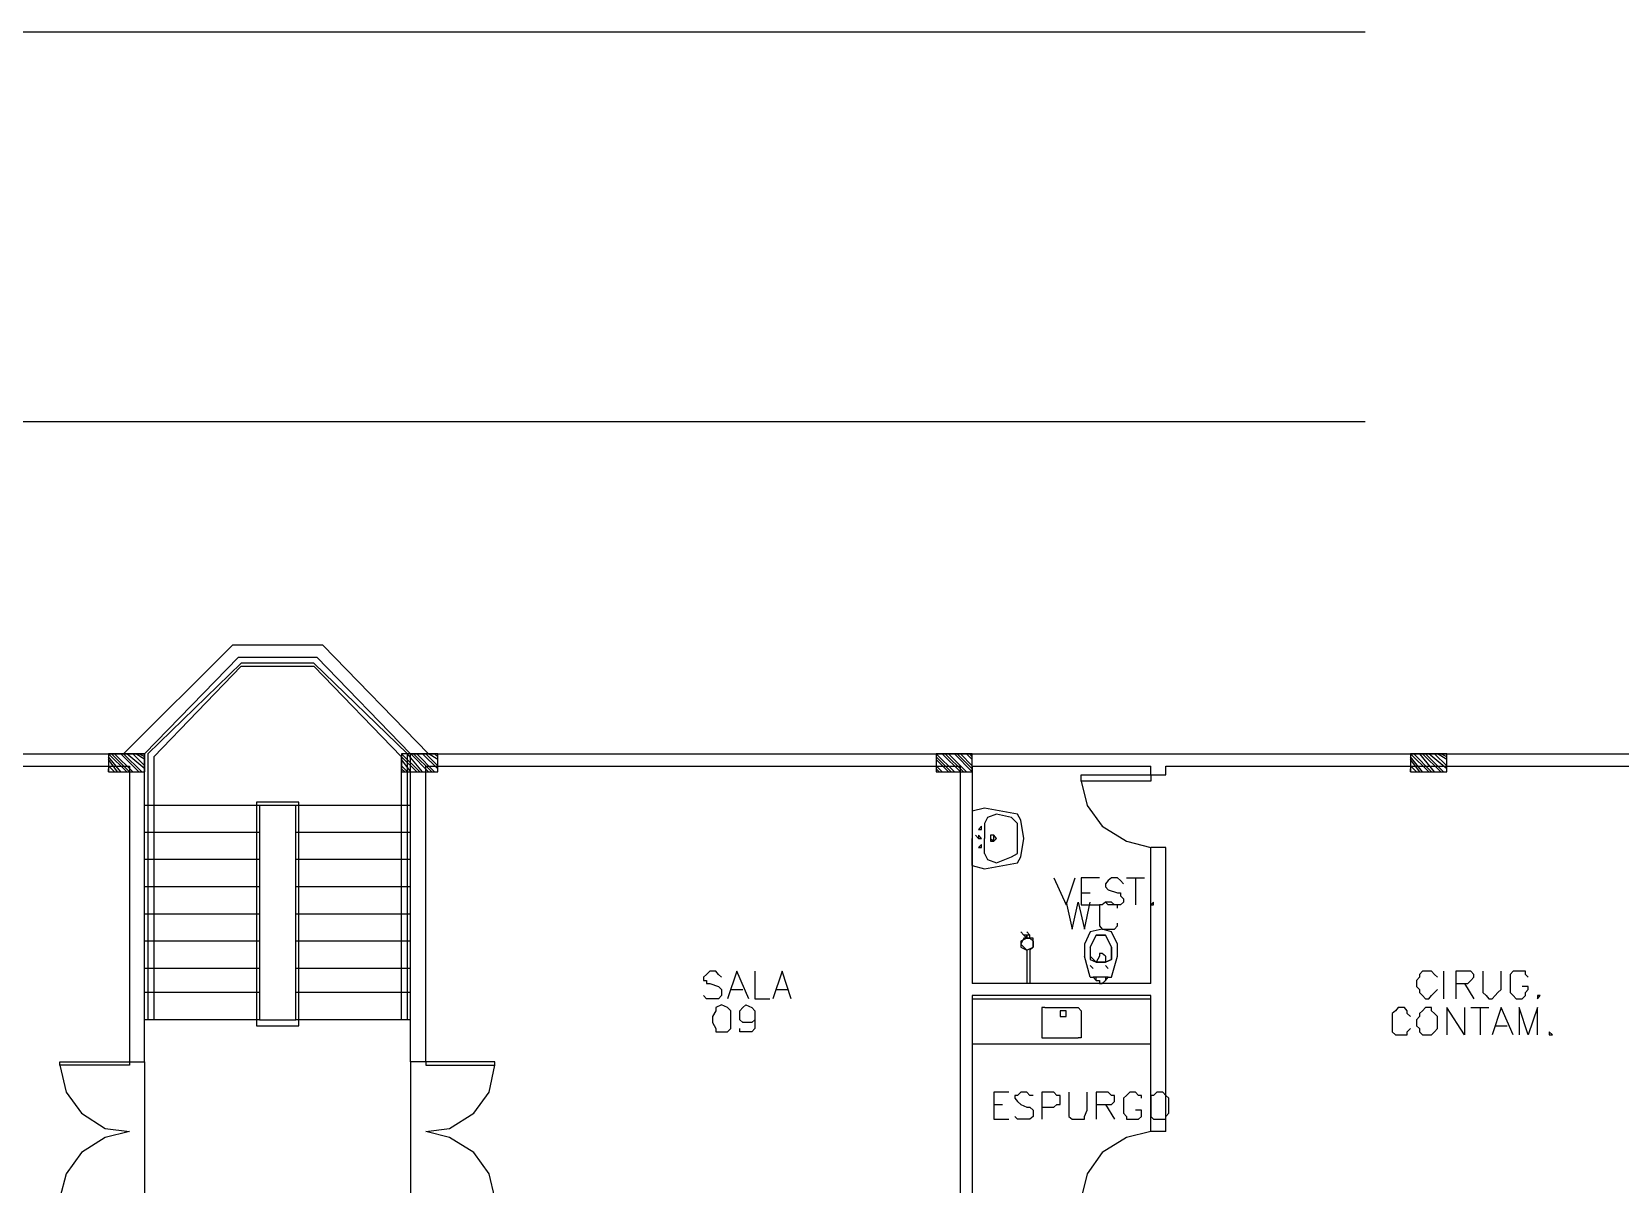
# Model space of a CAD drawing. Header units: millimetres. Extents: x -369 to -70, y -1414 to -1185.
# Drawn here: x -241.63 to -223.84, y -1275.15 to -1262.24 of the extents above; entities that cross this region are included whole.
import ezdxf

# ---------------------------------------------------------------- set-up
doc = ezdxf.new("R2010")
doc.units = ezdxf.units.MM
doc.header["$MEASUREMENT"] = 0
for name, color, linetype in [('10', 10, 'Continuous'), ('12', 12, 'Continuous'), ('2', 2, 'Continuous'), ('4', 4, 'Continuous'), ('50', 50, 'Continuous'), ('8', 8, 'Continuous')]:
    doc.layers.add(name, color=color, linetype=linetype)

msp = doc.modelspace()

# ---------------------------------------------------------------- linework, layer by layer
at = {"layer": '10'}
for points in [[(-237.184, -1270.33), (-238.367, -1269.111), (-238.367, -1269.111), (-239.382, -1269.111), (-240.601, -1270.33)], [(-240.365, -1270.33), (-239.314, -1269.247), (-239.314, -1269.247), (-238.435, -1269.247), (-238.435, -1269.247), (-237.388, -1270.33)], [(-237.42, -1270.33), (-238.471, -1269.315), (-238.471, -1269.315), (-239.282, -1269.315), (-240.329, -1270.33)], [(-240.261, -1270.362), (-239.282, -1269.347), (-238.471, -1269.347), (-238.471, -1269.347), (-237.488, -1270.362)], [(-246.66, -1270.33), (-240.365, -1270.33)], [(-240.365, -1273.779), (-240.365, -1270.33)], [(-240.329, -1270.33), (-240.329, -1273.307)], [(-240.261, -1270.362), (-240.261, -1273.307)], [(-237.488, -1273.307), (-237.488, -1270.362)], [(-237.42, -1273.307), (-237.42, -1270.33)], [(-237.388, -1273.307), (-237.388, -1270.33)], [(-237.388, -1270.33), (-231.094, -1270.33)], [(-231.094, -1270.33), (-222.498, -1270.33)], [(-246.524, -1270.466), (-240.533, -1270.466)], [(-240.533, -1270.466), (-240.533, -1273.779)], [(-237.216, -1273.779), (-237.216, -1270.466)], [(-237.216, -1270.466), (-231.23, -1270.466)], [(-231.23, -1270.466), (-231.23, -1275.473)], [(-231.094, -1270.466), (-231.094, -1272.9)], [(-231.094, -1270.466), (-229.096, -1270.466)], [(-229.096, -1270.566), (-229.096, -1270.466)], [(-228.928, -1270.466), (-222.634, -1270.466)], [(-228.928, -1270.566), (-228.928, -1270.466)], [(-229.096, -1270.566), (-228.928, -1270.566)], [(-239.111, -1270.87), (-239.111, -1273.375), (-238.639, -1273.375), (-238.639, -1270.87), (-239.111, -1270.87)], [(-239.079, -1270.906), (-239.079, -1273.307), (-238.671, -1273.307), (-238.671, -1270.906), (-239.079, -1270.906)], [(-229.096, -1272.9), (-229.096, -1271.377)], [(-228.928, -1271.377), (-229.096, -1271.377)], [(-228.928, -1274.558), (-228.928, -1271.377)], [(-229.096, -1272.9), (-231.094, -1272.9)], [(-231.094, -1273.036), (-231.094, -1275.473)], [(-229.096, -1273.036), (-231.094, -1273.036)], [(-229.096, -1274.558), (-229.096, -1273.036)], [(-237.388, -1273.779), (-237.388, -1273.307)], [(-240.533, -1273.779), (-240.365, -1273.779)], [(-237.216, -1273.779), (-237.388, -1273.779)], [(-228.928, -1274.558), (-229.096, -1274.558)]]:
    msp.add_lwpolyline(points, dxfattribs=at)
at = {"layer": '12'}
for points in [[(-240.565, -1270.53), (-240.769, -1270.33)], [(-240.361, -1270.53), (-240.361, -1270.33), (-240.769, -1270.33), (-240.769, -1270.53), (-240.361, -1270.53)], [(-240.633, -1270.53), (-240.769, -1270.362)], [(-240.533, -1270.53), (-240.737, -1270.33)], [(-240.497, -1270.53), (-240.701, -1270.33)], [(-240.429, -1270.53), (-240.633, -1270.33)], [(-240.397, -1270.53), (-240.601, -1270.33)], [(-240.361, -1270.498), (-240.565, -1270.33)], [(-240.361, -1270.462), (-240.497, -1270.33)], [(-240.361, -1270.394), (-240.465, -1270.33)], [(-240.361, -1270.362), (-240.429, -1270.33)], [(-237.284, -1270.53), (-237.488, -1270.33)], [(-237.08, -1270.53), (-237.08, -1270.33), (-237.488, -1270.33), (-237.488, -1270.53), (-237.08, -1270.53)], [(-237.316, -1270.53), (-237.488, -1270.362)], [(-237.252, -1270.53), (-237.42, -1270.33)], [(-237.184, -1270.53), (-237.384, -1270.33)], [(-237.148, -1270.53), (-237.352, -1270.33)], [(-237.116, -1270.53), (-237.316, -1270.33)], [(-237.08, -1270.498), (-237.252, -1270.33)], [(-237.08, -1270.462), (-237.216, -1270.33)], [(-237.08, -1270.394), (-237.184, -1270.33)], [(-237.08, -1270.362), (-237.116, -1270.33)], [(-231.294, -1270.53), (-231.497, -1270.33)], [(-231.094, -1270.53), (-231.094, -1270.33), (-231.497, -1270.33), (-231.497, -1270.53), (-231.094, -1270.53)], [(-231.33, -1270.53), (-231.497, -1270.362)], [(-231.226, -1270.53), (-231.43, -1270.33)], [(-231.194, -1270.53), (-231.398, -1270.33)], [(-231.158, -1270.53), (-231.362, -1270.33)], [(-231.094, -1270.53), (-231.294, -1270.33)], [(-231.094, -1270.498), (-231.262, -1270.33)], [(-231.094, -1270.462), (-231.226, -1270.33)], [(-231.094, -1270.394), (-231.158, -1270.33)], [(-231.094, -1270.362), (-231.126, -1270.33)], [(-225.982, -1270.53), (-226.186, -1270.33)], [(-225.779, -1270.53), (-225.779, -1270.33), (-226.186, -1270.33), (-226.186, -1270.53), (-225.779, -1270.53)], [(-226.05, -1270.53), (-226.186, -1270.362)], [(-225.95, -1270.53), (-226.15, -1270.33)], [(-225.915, -1270.53), (-226.082, -1270.33)], [(-225.847, -1270.53), (-226.05, -1270.33)], [(-225.815, -1270.53), (-226.018, -1270.33)], [(-225.779, -1270.498), (-225.982, -1270.33)], [(-225.779, -1270.462), (-225.915, -1270.33)], [(-225.779, -1270.394), (-225.883, -1270.33)], [(-225.779, -1270.362), (-225.847, -1270.33)], [(-240.669, -1270.53), (-240.769, -1270.394)], [(-240.701, -1270.53), (-240.769, -1270.462)], [(-240.769, -1270.53), (-240.769, -1270.498)], [(-237.384, -1270.53), (-237.488, -1270.394)], [(-237.42, -1270.53), (-237.488, -1270.462)], [(-237.452, -1270.53), (-237.488, -1270.498)], [(-231.362, -1270.53), (-231.497, -1270.394)], [(-231.43, -1270.53), (-231.497, -1270.462)], [(-231.465, -1270.53), (-231.497, -1270.498)], [(-226.082, -1270.53), (-226.186, -1270.394)], [(-226.118, -1270.53), (-226.186, -1270.462)], [(-226.186, -1270.53), (-226.186, -1270.498)]]:
    msp.add_lwpolyline(points, dxfattribs=at)
at = {"layer": '2'}
for points in [[(-257.078, -1262.241), (-226.694, -1262.241)], [(-226.694, -1266.609), (-250.956, -1266.609), (-250.956, -1266.609), (-251.563, -1266.573), (-252.175, -1266.673), (-252.714, -1266.913), (-253.222, -1267.249), (-253.629, -1267.688), (-253.933, -1268.232), (-254.137, -1268.807), (-254.169, -1269.415), (-254.069, -1269.99)], [(-229.875, -1270.634), (-229.807, -1270.906), (-229.639, -1271.141), (-229.367, -1271.309), (-229.096, -1271.377)], [(-239.079, -1270.906), (-240.365, -1270.906)], [(-237.388, -1270.906), (-238.671, -1270.906)], [(-239.079, -1271.209), (-240.365, -1271.209)], [(-237.388, -1271.209), (-238.671, -1271.209)], [(-239.079, -1271.513), (-240.365, -1271.513)], [(-237.388, -1271.513), (-238.671, -1271.513)], [(-239.079, -1271.817), (-240.365, -1271.817)], [(-237.388, -1271.817), (-238.671, -1271.817)], [(-239.079, -1272.124), (-240.365, -1272.124)], [(-237.388, -1272.124), (-238.671, -1272.124)], [(-239.079, -1272.428), (-240.365, -1272.428)], [(-237.388, -1272.428), (-238.671, -1272.428)], [(-239.079, -1272.732), (-240.365, -1272.732)], [(-237.388, -1272.732), (-238.671, -1272.732)], [(-239.079, -1273.004), (-240.365, -1273.004)], [(-237.388, -1273.004), (-238.671, -1273.004)], [(-239.079, -1273.307), (-240.365, -1273.307)], [(-237.388, -1273.307), (-238.671, -1273.307)], [(-241.313, -1273.815), (-241.245, -1274.119), (-241.073, -1274.354), (-240.805, -1274.526), (-240.533, -1274.558)], [(-240.365, -1273.779), (-240.365, -1275.369)], [(-237.388, -1273.779), (-237.388, -1275.369)], [(-237.216, -1274.558), (-236.948, -1274.526), (-236.677, -1274.354), (-236.505, -1274.119), (-236.441, -1273.815)], [(-240.533, -1274.558), (-240.805, -1274.626), (-241.073, -1274.794), (-241.245, -1275.034), (-241.313, -1275.302)], [(-236.441, -1275.302), (-236.505, -1275.034), (-236.677, -1274.794), (-236.948, -1274.626), (-237.216, -1274.558)], [(-229.096, -1274.558), (-229.367, -1274.626), (-229.639, -1274.794), (-229.807, -1275.034), (-229.875, -1275.306)]]:
    msp.add_lwpolyline(points, dxfattribs=at)
at = {"layer": '4'}
for points in [[(-230.958, -1270.938), (-231.094, -1270.973), (-231.094, -1271.277)], [(-230.586, -1271.005), (-230.958, -1270.938)], [(-230.822, -1271.005), (-230.922, -1271.041), (-230.958, -1271.109)], [(-230.586, -1271.277), (-230.586, -1271.109), (-230.586, -1271.109), (-230.654, -1271.041), (-230.822, -1271.005)], [(-230.586, -1271.549), (-230.55, -1271.481), (-230.55, -1271.481), (-230.518, -1271.277), (-230.55, -1271.073), (-230.55, -1271.073), (-230.586, -1271.005)], [(-231.026, -1271.277), (-231.058, -1271.241)], [(-231.026, -1271.277), (-231.058, -1271.241)], [(-230.99, -1271.177), (-230.99, -1271.177), (-230.99, -1271.141), (-231.026, -1271.177), (-230.99, -1271.177)], [(-230.99, -1271.277), (-230.99, -1271.277), (-231.026, -1271.241), (-231.026, -1271.277), (-230.99, -1271.277)], [(-230.958, -1271.109), (-230.958, -1271.277)], [(-230.822, -1271.277), (-230.854, -1271.241), (-230.89, -1271.241), (-230.89, -1271.277), (-230.89, -1271.309), (-230.854, -1271.309), (-230.822, -1271.277)], [(-230.854, -1271.277), (-230.854, -1271.241), (-230.89, -1271.241), (-230.89, -1271.277), (-230.854, -1271.309), (-230.854, -1271.277)], [(-231.094, -1271.581), (-231.094, -1271.277)], [(-230.99, -1271.377), (-230.99, -1271.377), (-230.99, -1271.345), (-231.026, -1271.377), (-230.99, -1271.377)], [(-230.958, -1271.445), (-230.958, -1271.277)], [(-230.958, -1271.445), (-230.922, -1271.513), (-230.822, -1271.549)], [(-230.822, -1271.549), (-230.654, -1271.481), (-230.654, -1271.481), (-230.586, -1271.445), (-230.586, -1271.277)], [(-231.094, -1271.581), (-230.958, -1271.617)], [(-230.958, -1271.617), (-230.586, -1271.549)], [(-230.518, -1272.36), (-230.55, -1272.324)], [(-230.45, -1272.36), (-230.482, -1272.324)], [(-229.775, -1272.324), (-229.839, -1272.46), (-229.839, -1272.596)], [(-229.535, -1272.324), (-229.639, -1272.292), (-229.775, -1272.324)], [(-229.467, -1272.596), (-229.467, -1272.46), (-229.535, -1272.324)], [(-230.482, -1272.392), (-230.45, -1272.392), (-230.45, -1272.392), (-230.45, -1272.36), (-230.45, -1272.36), (-230.482, -1272.36), (-230.482, -1272.36), (-230.482, -1272.392), (-230.482, -1272.392), (-230.482, -1272.36), (-230.518, -1272.36), (-230.518, -1272.36), (-230.482, -1272.392), (-230.482, -1272.392), (-230.55, -1272.428), (-230.55, -1272.496), (-230.482, -1272.528)], [(-230.55, -1272.46), (-230.518, -1272.496), (-230.482, -1272.528), (-230.414, -1272.496), (-230.414, -1272.46), (-230.414, -1272.392), (-230.482, -1272.392), (-230.518, -1272.392), (-230.55, -1272.46)], [(-230.45, -1272.392), (-230.414, -1272.428), (-230.414, -1272.496), (-230.45, -1272.528), (-230.45, -1272.528), (-230.45, -1272.9), (-230.45, -1272.9), (-230.482, -1272.9)], [(-229.707, -1272.36), (-229.775, -1272.496), (-229.775, -1272.496), (-229.707, -1272.36)], [(-229.775, -1272.496), (-229.775, -1272.596)], [(-229.775, -1272.496), (-229.775, -1272.632)], [(-229.603, -1272.36), (-229.639, -1272.36), (-229.707, -1272.36), (-229.707, -1272.36), (-229.639, -1272.36), (-229.603, -1272.36)], [(-229.535, -1272.496), (-229.603, -1272.36), (-229.603, -1272.36), (-229.535, -1272.496)], [(-229.535, -1272.632), (-229.535, -1272.496), (-229.535, -1272.496), (-229.535, -1272.632)], [(-230.482, -1272.528), (-230.482, -1272.9)], [(-229.775, -1272.832), (-229.839, -1272.596)], [(-229.775, -1272.632), (-229.707, -1272.664), (-229.603, -1272.664), (-229.535, -1272.632), (-229.535, -1272.632), (-229.603, -1272.664), (-229.707, -1272.664), (-229.775, -1272.596)], [(-229.603, -1272.596), (-229.639, -1272.564), (-229.671, -1272.564), (-229.671, -1272.596), (-229.671, -1272.596), (-229.707, -1272.664), (-229.707, -1272.664), (-229.603, -1272.664)], [(-229.603, -1272.596), (-229.603, -1272.664)], [(-229.535, -1272.832), (-229.467, -1272.596)], [(-229.739, -1272.732), (-229.775, -1272.7)], [(-229.775, -1272.832), (-229.775, -1272.832), (-229.739, -1272.832)], [(-229.571, -1272.832), (-229.739, -1272.832)], [(-229.739, -1272.832), (-229.707, -1272.868), (-229.707, -1272.868), (-229.707, -1272.832)], [(-229.707, -1272.868), (-229.671, -1272.868), (-229.671, -1272.9)], [(-229.639, -1272.9), (-229.639, -1272.9), (-229.603, -1272.868), (-229.571, -1272.832)], [(-229.571, -1272.732), (-229.603, -1272.7)], [(-229.603, -1272.832), (-229.603, -1272.868)], [(-229.571, -1272.832), (-229.535, -1272.832)], [(-229.671, -1272.9), (-229.639, -1272.9)], [(-231.094, -1273.072), (-229.096, -1273.072)], [(-230.283, -1273.171), (-230.315, -1273.171), (-230.315, -1273.207)], [(-230.315, -1273.207), (-230.315, -1273.511)], [(-230.283, -1273.171), (-229.907, -1273.171)], [(-230.043, -1273.239), (-230.043, -1273.207), (-230.079, -1273.207), (-230.111, -1273.207), (-230.111, -1273.239), (-230.111, -1273.271), (-230.079, -1273.271), (-230.043, -1273.271), (-230.043, -1273.239)], [(-229.907, -1273.171), (-229.875, -1273.207), (-229.875, -1273.207), (-229.875, -1273.475), (-229.875, -1273.475), (-229.875, -1273.511), (-229.907, -1273.511)], [(-231.094, -1273.579), (-229.096, -1273.579)], [(-230.315, -1273.511), (-230.315, -1273.511), (-230.283, -1273.511)], [(-230.283, -1273.511), (-229.907, -1273.511)]]:
    msp.add_lwpolyline(points, dxfattribs=at)
at = {"layer": '50'}
for points in [[(-230.179, -1271.717), (-230.043, -1272.021), (-230.043, -1272.021), (-229.943, -1271.717)], [(-229.671, -1271.717), (-229.875, -1271.717), (-229.875, -1271.717), (-229.875, -1272.021)], [(-229.399, -1271.785), (-229.435, -1271.749), (-229.467, -1271.717), (-229.535, -1271.717), (-229.571, -1271.749), (-229.603, -1271.785), (-229.603, -1271.817), (-229.571, -1271.853), (-229.467, -1271.885), (-229.435, -1271.885), (-229.435, -1271.921), (-229.399, -1271.953), (-229.399, -1271.989), (-229.435, -1272.021), (-229.467, -1272.021), (-229.535, -1272.021), (-229.571, -1272.021), (-229.603, -1271.989)], [(-229.367, -1271.717), (-229.164, -1271.717)], [(-229.267, -1271.717), (-229.267, -1272.021)], [(-229.875, -1271.885), (-229.775, -1271.885)], [(-230.043, -1271.989), (-229.975, -1272.292), (-229.975, -1272.292), (-229.907, -1271.989), (-229.907, -1271.989), (-229.839, -1272.292), (-229.839, -1272.292), (-229.775, -1271.989)], [(-229.875, -1272.021), (-229.671, -1272.021)], [(-229.467, -1272.057), (-229.467, -1272.021), (-229.503, -1272.021), (-229.535, -1271.989), (-229.603, -1271.989), (-229.639, -1272.021), (-229.671, -1272.021), (-229.671, -1272.057), (-229.671, -1272.124), (-229.671, -1272.192), (-229.671, -1272.224), (-229.671, -1272.256), (-229.639, -1272.292), (-229.603, -1272.292), (-229.535, -1272.292), (-229.503, -1272.292), (-229.467, -1272.256), (-229.467, -1272.224)], [(-229.064, -1271.989), (-229.096, -1272.021), (-229.064, -1272.021), (-229.064, -1271.989)], [(-233.903, -1272.832), (-233.935, -1272.8), (-233.967, -1272.764), (-234.035, -1272.764), (-234.071, -1272.8), (-234.103, -1272.832), (-234.103, -1272.868), (-234.071, -1272.868), (-234.071, -1272.9), (-234.035, -1272.9), (-233.935, -1272.936), (-233.903, -1272.968), (-233.903, -1273.004), (-233.903, -1273.036), (-233.935, -1273.072), (-233.967, -1273.072), (-234.035, -1273.072), (-234.071, -1273.072), (-234.103, -1273.036)], [(-233.596, -1273.072), (-233.731, -1272.764), (-233.731, -1272.764), (-233.835, -1273.072)], [(-233.528, -1272.764), (-233.528, -1273.072), (-233.36, -1273.072)], [(-233.124, -1273.072), (-233.224, -1272.764), (-233.224, -1272.764), (-233.328, -1273.072)], [(-225.883, -1272.832), (-225.915, -1272.8), (-225.95, -1272.764), (-225.982, -1272.764), (-226.018, -1272.764), (-226.05, -1272.764), (-226.086, -1272.8), (-226.086, -1272.832), (-226.118, -1272.868), (-226.118, -1272.936), (-226.086, -1272.968), (-226.086, -1273.004), (-226.05, -1273.036), (-226.018, -1273.072), (-225.982, -1273.072), (-225.95, -1273.036), (-225.915, -1273.004), (-225.883, -1272.968)], [(-225.815, -1272.764), (-225.815, -1273.072)], [(-225.679, -1272.9), (-225.543, -1272.9), (-225.511, -1272.868), (-225.475, -1272.832), (-225.475, -1272.8), (-225.511, -1272.764), (-225.543, -1272.764), (-225.679, -1272.764), (-225.679, -1272.764), (-225.679, -1273.072)], [(-225.375, -1272.764), (-225.375, -1272.968), (-225.375, -1273.004), (-225.339, -1273.036), (-225.307, -1273.072), (-225.271, -1273.072), (-225.239, -1273.036), (-225.207, -1273.004), (-225.171, -1272.968), (-225.171, -1272.764)], [(-224.867, -1272.832), (-224.899, -1272.8), (-224.899, -1272.764), (-224.935, -1272.764), (-225.003, -1272.764), (-225.035, -1272.764), (-225.071, -1272.8), (-225.071, -1272.832), (-225.071, -1272.868), (-225.071, -1272.936), (-225.071, -1272.968), (-225.071, -1273.004), (-225.035, -1273.036), (-225.003, -1273.072), (-224.935, -1273.072), (-224.899, -1273.036), (-224.899, -1273.004), (-224.867, -1272.968), (-224.867, -1272.936), (-224.867, -1272.936), (-224.935, -1272.936)], [(-233.799, -1272.968), (-233.663, -1272.968)], [(-233.292, -1272.968), (-233.156, -1272.968)], [(-225.579, -1272.9), (-225.475, -1273.072)], [(-224.764, -1273.036), (-224.764, -1273.036), (-224.764, -1273.072), (-224.732, -1273.036), (-224.764, -1273.036)], [(-233.903, -1273.14), (-233.967, -1273.171), (-233.967, -1273.207), (-234.003, -1273.271), (-234.003, -1273.339), (-233.967, -1273.407), (-233.967, -1273.443), (-233.903, -1273.443), (-233.835, -1273.443), (-233.799, -1273.407), (-233.799, -1273.339), (-233.799, -1273.271), (-233.799, -1273.207), (-233.835, -1273.171), (-233.903, -1273.14)], [(-233.528, -1273.239), (-233.528, -1273.307), (-233.564, -1273.339), (-233.632, -1273.339), (-233.663, -1273.339), (-233.699, -1273.307), (-233.699, -1273.239), (-233.699, -1273.207), (-233.663, -1273.171), (-233.632, -1273.14), (-233.564, -1273.171), (-233.528, -1273.207), (-233.528, -1273.239), (-233.528, -1273.339), (-233.528, -1273.407), (-233.564, -1273.443), (-233.632, -1273.443), (-233.699, -1273.443), (-233.699, -1273.407)], [(-226.186, -1273.271), (-226.222, -1273.239), (-226.222, -1273.207), (-226.254, -1273.171), (-226.322, -1273.171), (-226.354, -1273.207), (-226.39, -1273.239), (-226.39, -1273.271), (-226.39, -1273.307), (-226.39, -1273.375), (-226.39, -1273.407), (-226.39, -1273.443), (-226.354, -1273.475), (-226.322, -1273.475), (-226.254, -1273.475), (-226.222, -1273.475), (-226.222, -1273.443), (-226.186, -1273.407)], [(-226.018, -1273.171), (-226.05, -1273.207), (-226.086, -1273.239), (-226.086, -1273.271), (-226.118, -1273.307), (-226.118, -1273.375), (-226.086, -1273.407), (-226.086, -1273.443), (-226.05, -1273.475), (-226.018, -1273.475), (-225.95, -1273.475), (-225.915, -1273.443), (-225.883, -1273.407), (-225.883, -1273.375), (-225.883, -1273.307), (-225.883, -1273.271), (-225.915, -1273.239), (-225.95, -1273.207), (-225.95, -1273.171), (-226.018, -1273.171)], [(-225.579, -1273.171), (-225.579, -1273.475), (-225.579, -1273.475), (-225.779, -1273.171), (-225.779, -1273.171), (-225.779, -1273.475)], [(-225.511, -1273.171), (-225.307, -1273.171)], [(-225.407, -1273.171), (-225.407, -1273.475)], [(-225.035, -1273.475), (-225.171, -1273.171), (-225.171, -1273.171), (-225.271, -1273.475)], [(-224.764, -1273.475), (-224.764, -1273.171), (-224.764, -1273.171), (-224.867, -1273.475), (-224.867, -1273.475), (-224.967, -1273.171), (-224.967, -1273.171), (-224.967, -1273.475)], [(-225.239, -1273.375), (-225.103, -1273.375)], [(-224.632, -1273.443), (-224.632, -1273.475), (-224.596, -1273.475), (-224.632, -1273.443)], [(-230.686, -1274.119), (-230.854, -1274.119), (-230.854, -1274.119), (-230.854, -1274.422)], [(-230.854, -1274.255), (-230.754, -1274.255)], [(-230.414, -1274.155), (-230.45, -1274.155), (-230.482, -1274.119), (-230.55, -1274.119), (-230.586, -1274.155), (-230.618, -1274.155), (-230.618, -1274.187), (-230.586, -1274.223), (-230.55, -1274.255), (-230.482, -1274.286), (-230.45, -1274.286), (-230.414, -1274.322), (-230.414, -1274.39), (-230.45, -1274.422), (-230.482, -1274.422), (-230.55, -1274.422), (-230.586, -1274.422), (-230.618, -1274.39)], [(-230.315, -1274.286), (-230.179, -1274.286), (-230.147, -1274.255), (-230.111, -1274.255), (-230.111, -1274.223), (-230.111, -1274.187), (-230.111, -1274.155), (-230.147, -1274.155), (-230.179, -1274.119), (-230.315, -1274.119), (-230.315, -1274.119), (-230.315, -1274.422)], [(-230.011, -1274.119), (-230.011, -1274.322), (-230.011, -1274.39), (-229.975, -1274.422), (-229.907, -1274.422), (-229.839, -1274.422), (-229.839, -1274.39), (-229.807, -1274.322), (-229.807, -1274.119)], [(-229.707, -1274.255), (-229.571, -1274.255), (-229.535, -1274.255), (-229.503, -1274.223), (-229.503, -1274.187), (-229.503, -1274.155), (-229.535, -1274.155), (-229.571, -1274.119), (-229.707, -1274.119), (-229.707, -1274.119), (-229.707, -1274.422)], [(-229.603, -1274.255), (-229.503, -1274.422)], [(-229.2, -1274.187), (-229.2, -1274.155), (-229.232, -1274.155), (-229.267, -1274.119), (-229.331, -1274.119), (-229.367, -1274.155), (-229.399, -1274.187), (-229.399, -1274.223), (-229.399, -1274.322), (-229.399, -1274.354), (-229.367, -1274.39), (-229.367, -1274.422), (-229.331, -1274.422), (-229.267, -1274.422), (-229.232, -1274.422), (-229.2, -1274.39), (-229.2, -1274.354), (-229.2, -1274.322), (-229.2, -1274.322), (-229.267, -1274.322)], [(-229.028, -1274.119), (-229.064, -1274.155), (-229.096, -1274.155), (-229.096, -1274.187), (-229.096, -1274.223), (-229.096, -1274.322), (-229.096, -1274.354), (-229.096, -1274.39), (-229.064, -1274.422), (-229.028, -1274.422), (-228.96, -1274.422), (-228.928, -1274.422), (-228.928, -1274.39), (-228.892, -1274.354), (-228.892, -1274.322), (-228.892, -1274.223), (-228.892, -1274.187), (-228.928, -1274.155), (-228.96, -1274.119), (-229.028, -1274.119)], [(-230.854, -1274.422), (-230.686, -1274.422)]]:
    msp.add_lwpolyline(points, dxfattribs=at)
at = {"layer": '8'}
for points in [[(-229.096, -1270.566), (-229.096, -1270.634), (-229.875, -1270.634), (-229.875, -1270.566), (-229.096, -1270.566)], [(-240.533, -1273.779), (-240.533, -1273.815), (-241.313, -1273.815), (-241.313, -1273.779), (-240.533, -1273.779)], [(-237.216, -1273.779), (-237.216, -1273.815), (-236.441, -1273.815), (-236.441, -1273.779), (-237.216, -1273.779)]]:
    msp.add_lwpolyline(points, dxfattribs=at)

doc.saveas('drawing.dxf')
